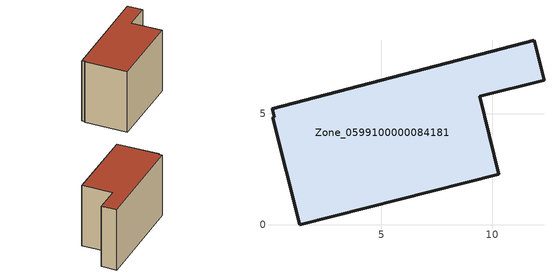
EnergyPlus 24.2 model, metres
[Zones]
Zone_0599100000084181
 floor ground (C_G): 0.16,4.86 0.06,5.24 11.88,8.31 12.34,6.51 9.43,5.79 10.3,2.27 1.3,0 0.1,4.83 z0
 wall outside (C_F): 12.34,6.51 11.88,8.31 0.06,5.24 0.16,4.86 0.1,4.83 1.3,0 10.3,2.27 9.43,5.79 12.34,6.51 z0:7.61
 roof outside (C_R): 0.06,5.24 0.16,4.86 0.1,4.83 1.3,0 10.3,2.27 9.43,5.79 12.34,6.51 11.88,8.31 z7.61
[BUILDING]
Pand.0599100000084181: North Axis=0; Terrain=City; Loads Convergence Tolerance Value=0.04; Temperature Convergence Tolerance Value=0.4; Solar Distribution=FullExterior; Maximum Number of Warmup Days=25; Minimum Number of Warmup Days=1
[Site:Location]
Rotterdam.The.Hague.AP_ZH_NLD Design_Conditions: Latitude=51.96; Longitude=4.45; Time Zone=1; Elevation=-4.5
[SITE:GROUNDTEMPERATURE:BUILDINGSURFACE]
18, 18, 18, 18, 18, 18, 18, 18, 18, 18, 18, 18
[MATERIAL] Thermal Absorptance=0.9; Solar Absorptance=0.7; Visible Absorptance=0.7
Name | Roughness | Thickness | Conductivity | Density | Specific Heat
G.TI.1975-1991 | MediumSmooth | 0.15 | 0.288461 | 540 | 1210
F.TI.1975-1991 | Rough | 0.3 | 0.230769 | 1920 | 840
R.TI.1975-1991 | MediumRough | 0.2 | 0.153846 | 1500 | 1000
[CONSTRUCTION]
C_G: G.TI.1975-1991
C_F: F.TI.1975-1991
C_R: R.TI.1975-1991
[ZONE]
Zone_0599100000084181: Type=1; Multiplier=1; Ceiling Height=Autocalculate; Volume=Autocalculate; Floor Area=autocalculate; Part of Total Floor Area=Yes
[ZONEINFILTRATION:DESIGNFLOWRATE]
Infil_Zone_0599100000084181: Zone or ZoneList or Space or SpaceList=Zone_0599100000084181; Schedule=AlwaysOn; Design Flow Rate Calculation Method=Flow/Area; Flow Rate per Floor Area=0.003; Constant Term Coefficient=1; Temperature Term Coefficient=0; Velocity Term Coefficient=0; Velocity Squared Term Coefficient=0
[HVACTEMPLATE:ZONE:IDEALLOADSAIRSYSTEM]
Zone_0599100000084181: Maximum Heating Supply Air Temperature=50; Minimum Cooling Supply Air Temperature=13; Maximum Heating Supply Air Humidity Ratio=0.0156; Minimum Cooling Supply Air Humidity Ratio=0.0077; Heating Limit=NoLimit; Cooling Limit=NoLimit; Dehumidification Control Type=ConstantSensibleHeatRatio; Cooling Sensible Heat Ratio=0.7; Dehumidification Setpoint=60; Humidification Control Type=None; Humidification Setpoint=30; Outdoor Air Method=None; Outdoor Air Flow Rate per Person=0.00944; Outdoor Air Flow Rate per Zone Floor Area=0; Outdoor Air Flow Rate per Zone=0; Demand Controlled Ventilation Type=None; Outdoor Air Economizer Type=NoEconomizer; Heat Recovery Type=None; Sensible Heat Recovery Effectiveness=0.7; Latent Heat Recovery Effectiveness=0.65
[ZONECONTROL:THERMOSTAT]
ThermostatControl_Zone_0599100000084181: Zone or ZoneList=Zone_0599100000084181; Control Type Schedule=DualSetpointControlType; Control 1=Thermostat_Zone_0599100000084181; Temperature Difference Between Cutout And Setpoint=0
[THERMOSTATSETPOINT:DUALSETPOINT]
Thermostat_Zone_0599100000084181: Heating Setpoint Temperature Schedule=HeatingSetpoint_Zone_0599100000084181; Cooling Setpoint Temperature Schedule=CoolingSetpoint_Zone_0599100000084181
[SCHEDULE:COMPACT]
HeatingSetpoint_Zone_0599100000084181: Through: 12/31, For: AllDays, Until: 24:00, 21
CoolingSetpoint_Zone_0599100000084181: Through: 12/31, For: AllDays, Until: 24:00, 24
DualSetpointControlType: Through: 12/31, For: AllDays, Until: 24:00, 4
AlwaysOn: Through: 12/31, For: AllDays, Until: 24:00, 1
